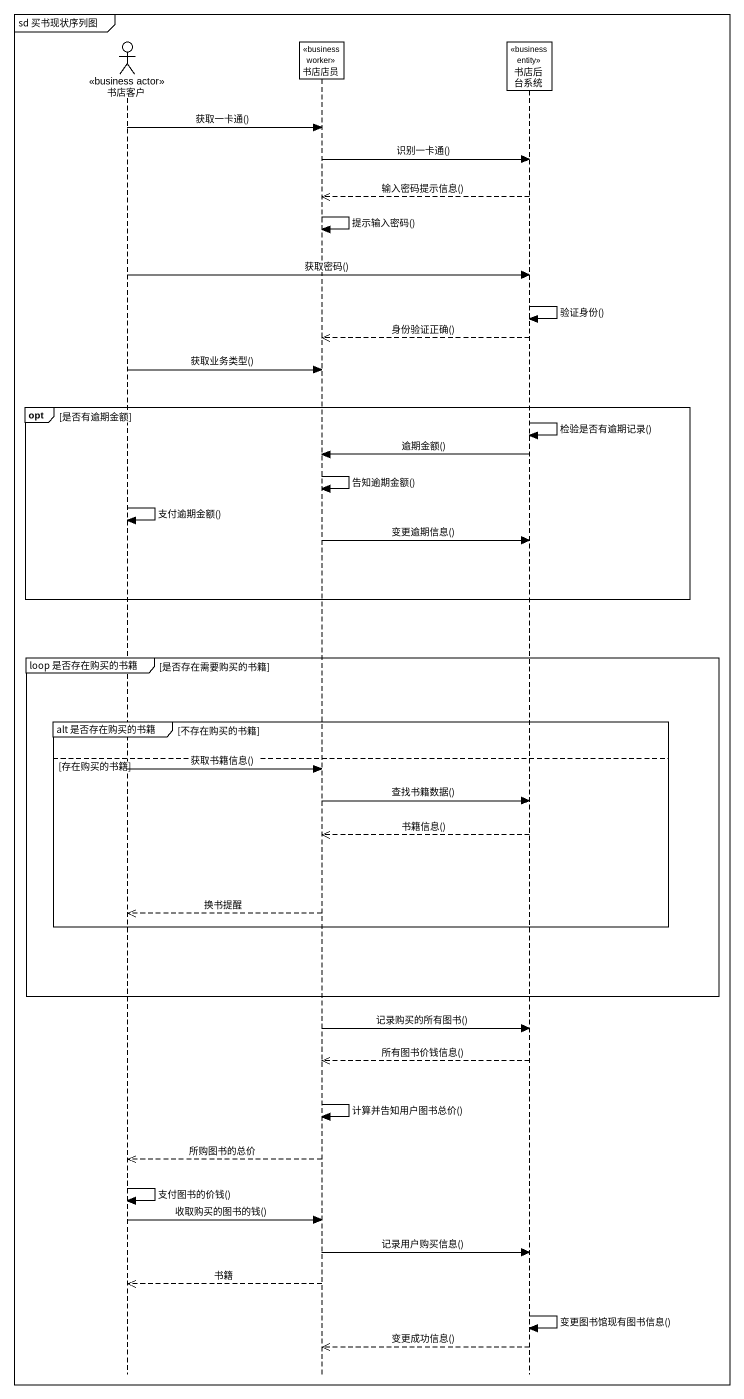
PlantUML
@startuml
mainframe sd 买书现状序列图
hide footbox
actor 书店客户 <<business actor>>
participant 书店店员 <<business worker>>
participant 书店后台系统 <<business entity>>

书店客户 -> 书店店员 : 获取一卡通()
书店店员 -> 书店后台系统 : 识别一卡通()
书店后台系统 -->> 书店店员 : 输入密码提示信息()
书店店员 -> 书店店员 : 提示输入密码()
书店客户 -> 书店后台系统 : 获取密码()
书店后台系统 -> 书店后台系统 : 验证身份()
书店后台系统 -->> 书店店员 : 身份验证正确()
书店客户 -> 书店店员 : 获取业务类型()
opt 是否有逾期金额
  书店后台系统 -> 书店后台系统 : 检验是否有逾期记录()
  书店后台系统 -> 书店店员 : 逾期金额()
  书店店员 -> 书店店员 : 告知逾期金额()
  书店客户 -> 书店客户 : 支付逾期金额()
  书店店员 -> 书店后台系统 : 变更逾期信息()
end
group loop 是否存在购买的书籍 [是否存在需要购买的书籍]
  group alt 是否存在购买的书籍 [不存在购买的书籍]
  else 存在购买的书籍
    书店客户 -> 书店店员 : 获取书籍信息()
    书店店员 -> 书店后台系统 : 查找书籍数据()
    书店后台系统 -->> 书店店员 : 书籍信息()
    书店店员 -->> 书店客户 : 换书提醒
  end
end
书店店员 -> 书店后台系统 : 记录购买的所有图书()
书店后台系统 -->> 书店店员 : 所有图书价钱信息()
书店店员 -> 书店店员 : 计算并告知用户图书总价()
书店店员 -->> 书店客户 : 所购图书的总价
书店客户 -> 书店客户 : 支付图书的价钱()
书店客户 -> 书店店员 : 收取购买的图书的钱()
书店店员 -> 书店后台系统 : 记录用户购买信息()
书店店员 -->> 书店客户 : 书籍
书店后台系统 -> 书店后台系统 : 变更图书馆现有图书信息()
书店后台系统 -->> 书店店员 : 变更成功信息()
@enduml
